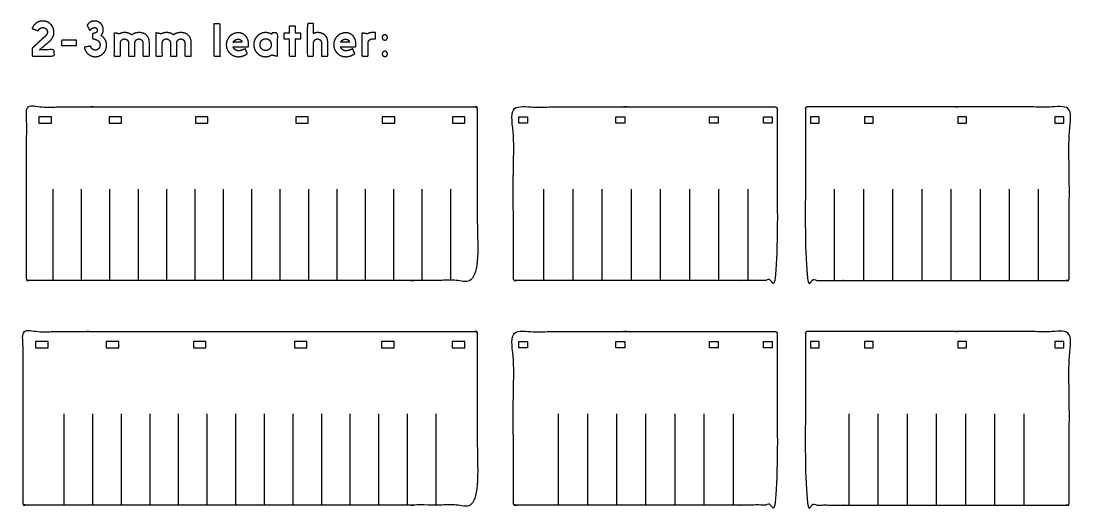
# Model space of a CAD drawing. Header units: millimetres. Extents: x 13 to 2477, y 20 to 1156.
# Drawn here: x 1878 to 2477, y 20 to 299 of the extents above; entities that cross this region are included whole.
import ezdxf

# ---------------------------------------------------------------- set-up
doc = ezdxf.new("R2010")
doc.units = ezdxf.units.MM
doc.header["$MEASUREMENT"] = 0
doc.layers.add('Work layer', color=254, linetype='Continuous', true_color=0xdddddd)

msp = doc.modelspace()

# ---------------------------------------------------------------- linework, layer by layer
at = {"layer": 'Work layer'}
for points in [[(1887.97, 240.88), (1895.05, 240.88), (1895.05, 244.48), (1887.97, 244.48)], [(1927.98, 240.88), (1935.06, 240.88), (1935.06, 244.48), (1927.98, 244.48)], [(1977.24, 240.88), (1984.32, 240.88), (1984.32, 244.48), (1977.24, 244.48)], [(2034.43, 240.88), (2041.52, 240.88), (2041.52, 244.48), (2034.43, 244.48)], [(2083.69, 240.88), (2090.78, 240.88), (2090.78, 244.48), (2083.69, 244.48)], [(2123.71, 240.88), (2130.79, 240.88), (2130.79, 244.48), (2123.71, 244.48)], [(1886.02, 112.67), (1893.16, 112.67), (1893.16, 116.27), (1886.02, 116.27)], [(1926.35, 112.67), (1933.49, 112.67), (1933.49, 116.27), (1926.35, 116.27)], [(1975.99, 112.67), (1983.13, 112.67), (1983.13, 116.27), (1975.99, 116.27)], [(2033.63, 112.67), (2040.77, 112.67), (2040.77, 116.27), (2033.63, 116.27)], [(2083.27, 112.67), (2090.41, 112.67), (2090.41, 116.27), (2083.27, 116.27)], [(2123.6, 112.67), (2130.74, 112.67), (2130.74, 116.27), (2123.6, 116.27)]]:
    msp.add_lwpolyline(points, close=True, dxfattribs=at)
for points, knots in [([(1884.05, 283.71), (1884.16, 283.82), (1884.74, 284.36), (1885.32, 284.91), (1886.13, 285.64), (1886.94, 286.37), (1887.87, 287.22), (1888.8, 288.08), (1889.62, 288.82), (1890.44, 289.57), (1891.05, 290.11), (1891.66, 290.66), (1891.82, 290.82), (1892.24, 291.22), (1892.51, 291.78), (1892.77, 292.34), (1892.77, 292.87), (1892.77, 293.99), (1892.02, 294.75), (1891.26, 295.5), (1890.15, 295.5), (1889.27, 295.5), (1888.6, 294.99), (1887.92, 294.47), (1887.63, 293.68), (1885.84, 294.3), (1884.05, 294.92), (1884.37, 295.87), (1884.97, 296.67), (1885.56, 297.47), (1886.36, 298.04), (1887.15, 298.6), (1888.12, 298.93), (1889.09, 299.25), (1890.15, 299.25), (1891.47, 299.25), (1892.63, 298.75), (1893.8, 298.24), (1894.66, 297.36), (1895.53, 296.49), (1896.02, 295.31), (1896.52, 294.14), (1896.52, 292.81), (1896.52, 291.37), (1895.99, 290.26), (1895.46, 289.14), (1894.46, 288.13), (1894.3, 287.97), (1893.96, 287.67), (1893.63, 287.38), (1893.18, 286.99), (1892.73, 286.61), (1892.22, 286.16), (1891.7, 285.7), (1891.17, 285.28), (1889.92, 284.24), (1888.47, 283.01), (1888.41, 282.96), (1888.41, 282.93), (1888.41, 282.88), (1888.49, 282.88), (1892.57, 282.88), (1896.65, 282.88), (1896.65, 281), (1896.65, 279.13), (1890.34, 279.13), (1884.03, 279.13), (1884.04, 281.42), (1884.05, 283.71)], [0, 0, 0, 1, 1, 2, 2, 3, 3, 4, 4, 5, 5, 6, 6, 7, 7, 8, 8, 9, 9, 10, 10, 11, 11, 12, 12, 13, 13, 14, 14, 15, 15, 16, 16, 17, 17, 18, 18, 19, 19, 20, 20, 21, 21, 22, 22, 23, 23, 24, 24, 25, 25, 26, 26, 27, 27, 28, 28, 29, 29, 30, 30, 31, 31, 32, 32, 33, 33, 34, 34, 34]), ([(1915.42, 296.81), (1916.09, 297.92), (1917.2, 298.59), (1918.31, 299.25), (1919.69, 299.25), (1920.7, 299.25), (1921.6, 298.87), (1922.51, 298.48), (1923.19, 297.8), (1923.87, 297.13), (1924.26, 296.22), (1924.65, 295.32), (1924.65, 294.28), (1924.65, 293.38), (1924.34, 292.58), (1924.04, 291.78), (1923.51, 291.14), (1923.4, 291.04), (1923.4, 291.01), (1923.4, 290.93), (1923.51, 290.9), (1924.86, 290.02), (1925.69, 288.59), (1926.52, 287.15), (1926.52, 285.4), (1926.52, 284.04), (1926.01, 282.86), (1925.5, 281.67), (1924.63, 280.79), (1923.77, 279.92), (1922.59, 279.4), (1921.42, 278.88), (1920.07, 278.88), (1918.45, 278.88), (1917.13, 279.63), (1915.8, 280.37), (1914.9, 281.58), (1914.5, 282.13), (1914.2, 282.86), (1913.9, 283.58), (1913.9, 284.38), (1915.66, 284.62), (1917.42, 284.85), (1917.63, 283.9), (1918.36, 283.27), (1919.09, 282.63), (1920.1, 282.63), (1920.65, 282.63), (1921.14, 282.87), (1921.63, 283.11), (1921.99, 283.51), (1922.35, 283.91), (1922.56, 284.45), (1922.77, 285), (1922.77, 285.61), (1922.77, 286.78), (1922.04, 287.6), (1921.3, 288.43), (1920.29, 288.72), (1919.4, 288.96), (1918.52, 289.2), (1918.52, 290.6), (1918.52, 291.99), (1919.32, 292.22), (1920.12, 292.45), (1920.62, 292.58), (1920.88, 292.92), (1921.15, 293.27), (1921.15, 294.04), (1921.15, 294.65), (1920.74, 295.08), (1920.33, 295.5), (1919.72, 295.5), (1919.16, 295.5), (1918.66, 295.25), (1918.15, 294.99), (1917.76, 294.68), (1917.28, 294.32), (1916.88, 293.88), (1916.15, 295.34), (1915.42, 296.81)], [0, 0, 0, 1, 1, 2, 2, 3, 3, 4, 4, 5, 5, 6, 6, 7, 7, 8, 8, 9, 9, 10, 10, 11, 11, 12, 12, 13, 13, 14, 14, 15, 15, 16, 16, 17, 17, 18, 18, 19, 19, 20, 20, 21, 21, 22, 22, 23, 23, 24, 24, 25, 25, 26, 26, 27, 27, 28, 28, 29, 29, 30, 30, 31, 31, 32, 32, 33, 33, 34, 34, 35, 35, 36, 36, 37, 37, 38, 38, 39, 39, 40, 40, 40]), ([(1987.65, 297.68), (1989.46, 297.68), (1991.27, 297.68), (1991.27, 288.41), (1991.27, 279.13), (1989.46, 279.13), (1987.65, 279.13), (1987.65, 288.41), (1987.65, 297.68)], [0, 0, 0, 1, 1, 2, 2, 3, 3, 4, 4, 4]), ([(2030.65, 296.25), (2032.46, 296.25), (2034.27, 296.25), (2034.27, 294.32), (2034.27, 292.38), (2035.8, 292.38), (2037.32, 292.38), (2037.32, 290.75), (2037.32, 289.13), (2035.8, 289.13), (2034.27, 289.13), (2034.27, 284.12), (2034.27, 279.11), (2032.46, 279.11), (2030.65, 279.11), (2030.65, 284.12), (2030.65, 289.13), (2029.08, 289.13), (2027.52, 289.13), (2027.52, 290.75), (2027.52, 292.38), (2029.08, 292.38), (2030.65, 292.38), (2030.65, 294.32), (2030.65, 296.25)], [0, 0, 0, 1, 1, 2, 2, 3, 3, 4, 4, 5, 5, 6, 6, 7, 7, 8, 8, 9, 9, 10, 10, 11, 11, 12, 12, 12]), ([(2044.52, 292.15), (2045.05, 292.36), (2045.61, 292.5), (2046.18, 292.63), (2046.78, 292.63), (2049.57, 292.63), (2051.11, 291.1), (2052.65, 289.57), (2052.65, 286.75), (2052.65, 282.95), (2052.65, 279.15), (2050.83, 279.15), (2049.02, 279.15), (2049.02, 282.92), (2049.02, 286.7), (2049.02, 287.65), (2048.36, 288.33), (2047.7, 289), (2046.77, 289), (2045.84, 289), (2045.18, 288.33), (2044.52, 287.65), (2044.52, 286.7), (2044.52, 282.92), (2044.52, 279.15), (2042.71, 279.15), (2040.9, 279.15), (2040.9, 288.44), (2040.9, 297.74), (2042.71, 297.74), (2044.52, 297.74), (2044.52, 294.95), (2044.52, 292.15)], [0, 0, 0, 1, 1, 2, 2, 3, 3, 4, 4, 5, 5, 6, 6, 7, 7, 8, 8, 9, 9, 10, 10, 11, 11, 12, 12, 13, 13, 14, 14, 15, 15, 16, 16, 16]), ([(1909.28, 288.25), (1909.28, 286.75), (1909.28, 285.25), (1905.08, 285.25), (1900.88, 285.25), (1900.88, 286.75), (1900.88, 288.25), (1905.08, 288.25), (1909.28, 288.25)], [0, 0, 0, 1, 1, 2, 2, 3, 3, 4, 4, 4]), ([(1930.77, 292.42), (1932.4, 292.16), (1934.02, 291.91), (1934.61, 292.31), (1935.31, 292.47), (1936.02, 292.63), (1936.71, 292.63), (1938.01, 292.63), (1939.04, 292.29), (1940.06, 291.94), (1940.83, 291.3), (1942.41, 292.63), (1944.96, 292.63), (1947.78, 292.63), (1949.34, 291.1), (1950.9, 289.57), (1950.9, 286.75), (1950.9, 282.95), (1950.9, 279.15), (1949.08, 279.15), (1947.27, 279.15), (1947.27, 282.92), (1947.27, 286.7), (1947.27, 287.65), (1946.59, 288.33), (1945.92, 289), (1944.96, 289), (1944.03, 289), (1943.36, 288.4), (1942.7, 287.79), (1942.65, 286.86), (1942.65, 283), (1942.65, 279.15), (1940.83, 279.15), (1939.02, 279.15), (1939.02, 282.92), (1939.02, 286.7), (1939.02, 287.65), (1938.34, 288.33), (1937.67, 289), (1936.71, 289), (1935.78, 289), (1935.11, 288.4), (1934.45, 287.79), (1934.4, 286.86), (1934.4, 283), (1934.4, 279.15), (1932.58, 279.15), (1930.77, 279.15), (1930.77, 285.78), (1930.77, 292.42)], [0, 0, 0, 1, 1, 2, 2, 3, 3, 4, 4, 5, 5, 6, 6, 7, 7, 8, 8, 9, 9, 10, 10, 11, 11, 12, 12, 13, 13, 14, 14, 15, 15, 16, 16, 17, 17, 18, 18, 19, 19, 20, 20, 21, 21, 22, 22, 23, 23, 24, 24, 25, 25, 25]), ([(1954.65, 292.42), (1956.27, 292.16), (1957.9, 291.91), (1958.48, 292.31), (1959.19, 292.47), (1959.89, 292.63), (1960.58, 292.63), (1961.89, 292.63), (1962.91, 292.29), (1963.94, 291.94), (1964.71, 291.3), (1966.28, 292.63), (1968.84, 292.63), (1971.66, 292.63), (1973.21, 291.1), (1974.77, 289.57), (1974.77, 286.75), (1974.77, 282.95), (1974.77, 279.15), (1972.96, 279.15), (1971.15, 279.15), (1971.15, 282.92), (1971.15, 286.7), (1971.15, 287.65), (1970.47, 288.33), (1969.79, 289), (1968.83, 289), (1967.91, 289), (1967.24, 288.4), (1966.57, 287.79), (1966.52, 286.86), (1966.52, 283), (1966.52, 279.15), (1964.71, 279.15), (1962.9, 279.15), (1962.9, 282.92), (1962.9, 286.7), (1962.9, 287.65), (1962.22, 288.33), (1961.54, 289), (1960.58, 289), (1959.66, 289), (1958.99, 288.4), (1958.32, 287.79), (1958.27, 286.86), (1958.27, 283), (1958.27, 279.15), (1956.46, 279.15), (1954.65, 279.15), (1954.65, 285.78), (1954.65, 292.42)], [0, 0, 0, 1, 1, 2, 2, 3, 3, 4, 4, 5, 5, 6, 6, 7, 7, 8, 8, 9, 9, 10, 10, 11, 11, 12, 12, 13, 13, 14, 14, 15, 15, 16, 16, 17, 17, 18, 18, 19, 19, 20, 20, 21, 21, 22, 22, 23, 23, 24, 24, 25, 25, 25]), ([(2001.63, 282.25), (2002.87, 282.25), (2003.79, 282.62), (2004.7, 283), (2005.39, 283.34), (2005.48, 283.38), (2005.58, 283.42), (2006.17, 282.09), (2006.77, 280.77), (2006.29, 280.29), (2005.66, 279.93), (2005.02, 279.57), (2004.34, 279.34), (2003.67, 279.12), (2002.97, 279), (2002.26, 278.88), (2001.63, 278.88), (2000.2, 278.88), (1998.95, 279.41), (1997.71, 279.94), (1996.77, 280.88), (1995.82, 281.82), (1995.29, 283.06), (1994.76, 284.3), (1994.76, 285.73), (1994.76, 287.13), (1995.29, 288.38), (1995.82, 289.62), (1996.75, 290.53), (1997.68, 291.45), (1998.92, 291.98), (2000.17, 292.5), (2001.57, 292.5), (2003.11, 292.5), (2004.23, 291.91), (2005.34, 291.32), (2006.05, 290.39), (2006.77, 289.47), (2007.11, 288.35), (2007.46, 287.22), (2007.46, 286.14), (2007.46, 285.3), (2007.24, 284.5), (2003.01, 284.5), (1998.77, 284.5), (1998.69, 284.5), (1998.69, 284.36), (1999.06, 283.52), (1999.84, 282.89), (2000.62, 282.25), (2001.63, 282.25)], [0, 0, 0, 1, 1, 2, 2, 3, 3, 4, 4, 5, 5, 6, 6, 7, 7, 8, 8, 9, 9, 10, 10, 11, 11, 12, 12, 13, 13, 14, 14, 15, 15, 16, 16, 17, 17, 18, 18, 19, 19, 20, 20, 21, 21, 22, 22, 23, 23, 24, 24, 25, 25, 25]), ([(2001.55, 288.88), (2000.62, 288.88), (1999.89, 288.44), (1999.16, 288), (1998.77, 287.28), (1998.77, 287.26), (1998.75, 287.25), (1998.74, 287.23), (1998.74, 287.21), (1998.74, 287.13), (1998.84, 287.13), (2001.2, 287.13), (2003.56, 287.13), (2003.67, 287.13), (2003.67, 287.18), (2003.67, 287.83), (2003.07, 288.35), (2002.48, 288.88), (2001.55, 288.88)], [0, 0, 0, 1, 1, 2, 2, 3, 3, 4, 4, 5, 5, 6, 6, 7, 7, 8, 8, 9, 9, 9]), ([(2010.4, 285.75), (2010.4, 287.17), (2010.94, 288.42), (2011.47, 289.67), (2012.39, 290.61), (2013.31, 291.54), (2014.55, 292.08), (2015.78, 292.63), (2017.17, 292.63), (2018.14, 292.63), (2019.04, 292.37), (2019.93, 292.11), (2020.69, 291.64), (2020.7, 292.04), (2020.72, 292.43), (2022.37, 292.43), (2024.02, 292.43), (2024.02, 285.78), (2024.02, 279.13), (2022.37, 279.53), (2020.73, 279.92), (2019.15, 278.88), (2017.2, 278.88), (2015.8, 278.88), (2014.56, 279.43), (2013.32, 279.97), (2012.4, 280.9), (2011.48, 281.84), (2010.94, 283.09), (2010.4, 284.34), (2010.4, 285.75)], [0, 0, 0, 1, 1, 2, 2, 3, 3, 4, 4, 5, 5, 6, 6, 7, 7, 8, 8, 9, 9, 10, 10, 11, 11, 12, 12, 13, 13, 14, 14, 15, 15, 15]), ([(2014.02, 285.75), (2014.02, 285.05), (2014.27, 284.42), (2014.51, 283.8), (2014.94, 283.35), (2015.37, 282.9), (2015.95, 282.64), (2016.54, 282.38), (2017.21, 282.38), (2017.88, 282.38), (2018.47, 282.64), (2019.05, 282.9), (2019.48, 283.35), (2019.91, 283.8), (2020.15, 284.42), (2020.4, 285.05), (2020.4, 285.75), (2020.4, 286.46), (2020.15, 287.09), (2019.91, 287.71), (2019.48, 288.16), (2019.05, 288.61), (2018.47, 288.87), (2017.88, 289.13), (2017.21, 289.13), (2016.54, 289.13), (2015.95, 288.87), (2015.37, 288.61), (2014.94, 288.16), (2014.51, 287.71), (2014.27, 287.09), (2014.02, 286.46), (2014.02, 285.75)], [0, 0, 0, 1, 1, 2, 2, 3, 3, 4, 4, 5, 5, 6, 6, 7, 7, 8, 8, 9, 9, 10, 10, 11, 11, 12, 12, 13, 13, 14, 14, 15, 15, 16, 16, 16]), ([(2062.88, 282.25), (2064.12, 282.25), (2065.04, 282.62), (2065.95, 283), (2066.64, 283.34), (2066.73, 283.38), (2066.83, 283.42), (2067.42, 282.09), (2068.02, 280.77), (2067.54, 280.29), (2066.91, 279.93), (2066.27, 279.57), (2065.59, 279.34), (2064.92, 279.12), (2064.22, 279), (2063.51, 278.88), (2062.88, 278.88), (2061.45, 278.88), (2060.2, 279.41), (2058.96, 279.94), (2058.02, 280.88), (2057.07, 281.82), (2056.54, 283.06), (2056.01, 284.3), (2056.01, 285.73), (2056.01, 287.13), (2056.54, 288.38), (2057.07, 289.62), (2058, 290.53), (2058.93, 291.45), (2060.17, 291.98), (2061.42, 292.5), (2062.82, 292.5), (2064.36, 292.5), (2065.48, 291.91), (2066.59, 291.32), (2067.3, 290.39), (2068.02, 289.47), (2068.36, 288.35), (2068.71, 287.22), (2068.71, 286.14), (2068.71, 285.3), (2068.49, 284.5), (2064.26, 284.5), (2060.02, 284.5), (2059.94, 284.5), (2059.94, 284.36), (2060.31, 283.52), (2061.09, 282.89), (2061.87, 282.25), (2062.88, 282.25)], [0, 0, 0, 1, 1, 2, 2, 3, 3, 4, 4, 5, 5, 6, 6, 7, 7, 8, 8, 9, 9, 10, 10, 11, 11, 12, 12, 13, 13, 14, 14, 15, 15, 16, 16, 17, 17, 18, 18, 19, 19, 20, 20, 21, 21, 22, 22, 23, 23, 24, 24, 25, 25, 25]), ([(2062.8, 288.88), (2061.87, 288.88), (2061.14, 288.44), (2060.41, 288), (2060.02, 287.28), (2060.02, 287.26), (2060, 287.25), (2059.99, 287.23), (2059.99, 287.21), (2059.99, 287.13), (2060.09, 287.13), (2062.45, 287.13), (2064.81, 287.13), (2064.92, 287.13), (2064.92, 287.18), (2064.92, 287.83), (2064.32, 288.35), (2063.73, 288.88), (2062.8, 288.88)], [0, 0, 0, 1, 1, 2, 2, 3, 3, 4, 4, 5, 5, 6, 6, 7, 7, 8, 8, 9, 9, 9]), ([(2072.02, 292.42), (2073.65, 292.16), (2075.27, 291.91), (2075.86, 292.31), (2076.56, 292.47), (2077.26, 292.63), (2077.95, 292.63), (2078.89, 292.63), (2079.83, 292.63), (2079.83, 290.81), (2079.83, 289), (2078.89, 289), (2077.95, 289), (2077.03, 289), (2076.36, 288.4), (2075.7, 287.81), (2075.65, 286.88), (2075.65, 283.02), (2075.65, 279.17), (2073.83, 279.17), (2072.02, 279.17), (2072.02, 285.79), (2072.02, 292.42)], [0, 0, 0, 1, 1, 2, 2, 3, 3, 4, 4, 5, 5, 6, 6, 7, 7, 8, 8, 9, 9, 10, 10, 11, 11, 11]), ([(2083.65, 289.82), (2083.65, 290.51), (2084.08, 290.94), (2084.52, 291.38), (2085.21, 291.38), (2085.8, 291.38), (2086.22, 290.94), (2086.65, 290.51), (2086.65, 289.82), (2086.65, 289.23), (2086.22, 288.8), (2085.8, 288.38), (2085.21, 288.38), (2084.52, 288.38), (2084.08, 288.8), (2083.65, 289.23), (2083.65, 289.82)], [0, 0, 0, 1, 1, 2, 2, 3, 3, 4, 4, 5, 5, 6, 6, 7, 7, 8, 8, 8]), ([(2083.65, 280.44), (2083.65, 281.03), (2084.08, 281.52), (2084.52, 282), (2085.21, 282), (2085.8, 282), (2086.22, 281.52), (2086.65, 281.03), (2086.65, 280.44), (2086.65, 279.85), (2086.22, 279.43), (2085.8, 279), (2085.21, 279), (2084.52, 279), (2084.08, 279.43), (2083.65, 279.85), (2083.65, 280.44)], [0, 0, 0, 1, 1, 2, 2, 3, 3, 4, 4, 5, 5, 6, 6, 7, 7, 8, 8, 8]), ([(2161.56, 240.88), (2164.06, 240.88), (2166.56, 240.88), (2166.56, 242.68), (2166.56, 244.48), (2164.06, 244.48), (2161.56, 244.48), (2161.56, 242.68), (2161.56, 240.88)], [0, 0, 0, 7, 7, 11, 11, 18, 18, 22, 22, 22]), ([(2216.93, 240.88), (2219.43, 240.88), (2221.93, 240.88), (2221.93, 242.68), (2221.93, 244.48), (2219.43, 244.48), (2216.93, 244.48), (2216.93, 242.68), (2216.93, 240.88)], [0, 0, 0, 7, 7, 11, 11, 18, 18, 22, 22, 22]), ([(2270.22, 240.88), (2272.72, 240.88), (2275.22, 240.88), (2275.22, 242.68), (2275.22, 244.48), (2272.72, 244.48), (2270.22, 244.48), (2270.22, 242.68), (2270.22, 240.88)], [0, 0, 0, 7, 7, 11, 11, 18, 18, 22, 22, 22]), ([(2301.01, 240.88), (2303.51, 240.88), (2306.01, 240.88), (2306.01, 242.68), (2306.01, 244.48), (2303.51, 244.48), (2301.01, 244.48), (2301.01, 242.68), (2301.01, 240.88)], [0, 0, 0, 7, 7, 11, 11, 18, 18, 22, 22, 22]), ([(2332.8, 240.88), (2330.3, 240.88), (2327.8, 240.88), (2327.8, 242.68), (2327.8, 244.48), (2330.3, 244.48), (2332.8, 244.48), (2332.8, 242.68), (2332.8, 240.88)], [0, 0, 0, 7, 7, 11, 11, 18, 18, 22, 22, 22]), ([(2363.59, 240.88), (2361.09, 240.88), (2358.59, 240.88), (2358.59, 242.68), (2358.59, 244.48), (2361.09, 244.48), (2363.59, 244.48), (2363.59, 242.68), (2363.59, 240.88)], [0, 0, 0, 7, 7, 11, 11, 18, 18, 22, 22, 22]), ([(2416.88, 240.88), (2414.38, 240.88), (2411.88, 240.88), (2411.88, 242.68), (2411.88, 244.48), (2414.38, 244.48), (2416.88, 244.48), (2416.88, 242.68), (2416.88, 240.88)], [0, 0, 0, 7, 7, 11, 11, 18, 18, 22, 22, 22]), ([(2472.25, 240.88), (2469.75, 240.88), (2467.25, 240.88), (2467.25, 242.68), (2467.25, 244.48), (2469.75, 244.48), (2472.25, 244.48), (2472.25, 242.68), (2472.25, 240.88)], [0, 0, 0, 7, 7, 11, 11, 18, 18, 22, 22, 22]), ([(2161.56, 112.67), (2164.06, 112.67), (2166.56, 112.67), (2166.56, 114.47), (2166.56, 116.27), (2164.06, 116.27), (2161.56, 116.27), (2161.56, 114.47), (2161.56, 112.67)], [0, 0, 0, 7, 7, 11, 11, 18, 18, 22, 22, 22]), ([(2216.93, 112.67), (2219.43, 112.67), (2221.93, 112.67), (2221.93, 114.47), (2221.93, 116.27), (2219.43, 116.27), (2216.93, 116.27), (2216.93, 114.47), (2216.93, 112.67)], [0, 0, 0, 7, 7, 11, 11, 18, 18, 22, 22, 22]), ([(2270.22, 112.67), (2272.72, 112.67), (2275.22, 112.67), (2275.22, 114.47), (2275.22, 116.27), (2272.72, 116.27), (2270.22, 116.27), (2270.22, 114.47), (2270.22, 112.67)], [0, 0, 0, 7, 7, 11, 11, 18, 18, 22, 22, 22]), ([(2301.01, 112.67), (2303.51, 112.67), (2306.01, 112.67), (2306.01, 114.47), (2306.01, 116.27), (2303.51, 116.27), (2301.01, 116.27), (2301.01, 114.47), (2301.01, 112.67)], [0, 0, 0, 7, 7, 11, 11, 18, 18, 22, 22, 22]), ([(2332.8, 112.67), (2330.3, 112.67), (2327.8, 112.67), (2327.8, 114.47), (2327.8, 116.27), (2330.3, 116.27), (2332.8, 116.27), (2332.8, 114.47), (2332.8, 112.67)], [0, 0, 0, 7, 7, 11, 11, 18, 18, 22, 22, 22]), ([(2363.59, 112.67), (2361.09, 112.67), (2358.59, 112.67), (2358.59, 114.47), (2358.59, 116.27), (2361.09, 116.27), (2363.59, 116.27), (2363.59, 114.47), (2363.59, 112.67)], [0, 0, 0, 7, 7, 11, 11, 18, 18, 22, 22, 22]), ([(2416.88, 112.67), (2414.38, 112.67), (2411.88, 112.67), (2411.88, 114.47), (2411.88, 116.27), (2414.38, 116.27), (2416.88, 116.27), (2416.88, 114.47), (2416.88, 112.67)], [0, 0, 0, 7, 7, 11, 11, 18, 18, 22, 22, 22]), ([(2472.25, 112.67), (2469.75, 112.67), (2467.25, 112.67), (2467.25, 114.47), (2467.25, 116.27), (2469.75, 116.27), (2472.25, 116.27), (2472.25, 114.47), (2472.25, 112.67)], [0, 0, 0, 7, 7, 11, 11, 18, 18, 22, 22, 22])]:
    msp.add_open_spline(points, degree=2, knots=knots, dxfattribs=at)
for points in [[(1880.91, 152.18), (1880.91, 151.18), (1881.93, 151.18), (2009.38, 151.18), (2136.83, 151.18), (2137.84, 151.18), (2137.84, 152.18), (2137.84, 226.68), (2137.84, 249.18), (2137.84, 250.18), (2136.83, 250.18), (2009.38, 250.18), (1881.93, 250.18), (1880.91, 250.18), (1880.91, 249.18), (1880.91, 226.68), (1880.91, 152.18)], [(2158.44, 152.18), (2158.44, 151.18), (2159.44, 151.18), (2285.4, 151.18), (2307.84, 151.18), (2308.84, 151.18), (2308.84, 152.18), (2308.84, 226.68), (2308.84, 249.18), (2308.84, 250.18), (2307.84, 250.18), (2285.4, 250.18), (2159.44, 250.18), (2158.44, 250.18), (2158.44, 249.18), (2158.44, 226.68), (2158.44, 152.18)], [(2475.37, 152.18), (2475.37, 151.18), (2474.37, 151.18), (2348.4, 151.18), (2325.97, 151.18), (2324.97, 151.18), (2324.97, 152.18), (2324.97, 226.68), (2324.97, 249.18), (2324.97, 250.18), (2325.97, 250.18), (2348.4, 250.18), (2474.37, 250.18), (2475.37, 250.18), (2475.37, 249.18), (2475.37, 226.68), (2475.37, 152.18)], [(1878.91, 23.97), (1878.91, 22.97), (1879.93, 22.97), (2008.38, 22.97), (2136.82, 22.97), (2137.84, 22.97), (2137.84, 23.97), (2137.84, 98.47), (2137.84, 120.97), (2137.84, 121.97), (2136.82, 121.97), (2008.38, 121.97), (1879.93, 121.97), (1878.91, 121.97), (1878.91, 120.97), (1878.91, 98.47), (1878.91, 23.97)], [(2158.44, 23.97), (2158.44, 22.97), (2159.44, 22.97), (2285.4, 22.97), (2307.84, 22.97), (2308.84, 22.97), (2308.84, 23.97), (2308.84, 98.47), (2308.84, 120.97), (2308.84, 121.97), (2307.84, 121.97), (2285.4, 121.97), (2159.44, 121.97), (2158.44, 121.97), (2158.44, 120.97), (2158.44, 98.47), (2158.44, 23.97)], [(2475.37, 23.97), (2475.37, 22.97), (2474.37, 22.97), (2348.4, 22.97), (2325.97, 22.97), (2324.97, 22.97), (2324.97, 23.97), (2324.97, 98.47), (2324.97, 120.97), (2324.97, 121.97), (2325.97, 121.97), (2348.4, 121.97), (2474.37, 121.97), (2475.37, 121.97), (2475.37, 120.97), (2475.37, 98.47), (2475.37, 23.97)]]:
    msp.add_rational_spline(points, [1, 0.707106781187, 1, 1, 1, 0.707106781187, 1, 1, 1, 0.707106781187, 1, 1, 1, 0.707106781187, 1, 1, 1], degree=2, knots=[0, 0, 0, 1.570796, 1.570796, 249.497664, 249.497664, 251.068461, 251.068461, 296.068461, 296.068461, 297.639257, 297.639257, 545.566125, 545.566125, 547.136921, 547.136921, 592.136921, 592.136921, 592.136921], dxfattribs=at)
for points in [[(1896.06, 151.18), (1896.06, 177.18), (1896.06, 203.18)], [(1912.24, 151.18), (1912.24, 177.18), (1912.24, 203.18)], [(1928.43, 151.18), (1928.43, 177.18), (1928.43, 203.18)], [(1944.62, 151.18), (1944.62, 177.18), (1944.62, 203.18)], [(1960.81, 151.18), (1960.81, 177.18), (1960.81, 203.18)], [(1977, 151.18), (1977, 177.18), (1977, 203.18)], [(1993.19, 151.18), (1993.19, 177.18), (1993.19, 203.18)], [(2009.38, 151.18), (2009.38, 177.18), (2009.38, 203.18)], [(2025.57, 151.18), (2025.57, 177.18), (2025.57, 203.18)], [(2041.76, 151.18), (2041.76, 177.18), (2041.76, 203.18)], [(2057.95, 151.18), (2057.95, 177.18), (2057.95, 203.18)], [(2074.13, 151.18), (2074.13, 177.18), (2074.13, 203.18)], [(2090.32, 151.18), (2090.32, 177.18), (2090.32, 203.18)], [(2106.51, 151.18), (2106.51, 177.18), (2106.51, 203.18)], [(2122.7, 151.18), (2122.7, 177.18), (2122.7, 203.18)], [(2175.88, 151.18), (2175.88, 177.18), (2175.88, 203.18)], [(2192.5, 151.18), (2192.5, 177.18), (2192.5, 203.18)], [(2209.12, 151.18), (2209.12, 177.18), (2209.12, 203.18)], [(2225.74, 151.18), (2225.74, 177.18), (2225.74, 203.18)], [(2242.36, 151.18), (2242.36, 177.18), (2242.36, 203.18)], [(2258.98, 151.18), (2258.98, 177.18), (2258.98, 203.18)], [(2275.6, 151.18), (2275.6, 177.18), (2275.6, 203.18)], [(2292.22, 151.18), (2292.22, 177.18), (2292.22, 203.18)], [(2341.59, 151.18), (2341.59, 177.18), (2341.59, 203.18)], [(2358.21, 151.18), (2358.21, 177.18), (2358.21, 203.18)], [(2374.83, 151.18), (2374.83, 177.18), (2374.83, 203.18)], [(2391.45, 151.18), (2391.45, 177.18), (2391.45, 203.18)], [(2408.07, 151.18), (2408.07, 177.18), (2408.07, 203.18)], [(2424.69, 151.18), (2424.69, 177.18), (2424.69, 203.18)], [(2441.31, 151.18), (2441.31, 177.18), (2441.31, 203.18)], [(2457.93, 151.18), (2457.93, 177.18), (2457.93, 203.18)], [(1902.33, 22.97), (1902.33, 48.97), (1902.33, 74.97)], [(1918.65, 22.97), (1918.65, 48.97), (1918.65, 74.97)], [(1934.96, 22.97), (1934.96, 48.97), (1934.96, 74.97)], [(1951.28, 22.97), (1951.28, 48.97), (1951.28, 74.97)], [(1967.59, 22.97), (1967.59, 48.97), (1967.59, 74.97)], [(1983.91, 22.97), (1983.91, 48.97), (1983.91, 74.97)], [(2000.22, 22.97), (2000.22, 48.97), (2000.22, 74.97)], [(2016.54, 22.97), (2016.54, 48.97), (2016.54, 74.97)], [(2032.85, 22.97), (2032.85, 48.97), (2032.85, 74.97)], [(2049.17, 22.97), (2049.17, 48.97), (2049.17, 74.97)], [(2065.48, 22.97), (2065.48, 48.97), (2065.48, 74.97)], [(2081.8, 22.97), (2081.8, 48.97), (2081.8, 74.97)], [(2098.11, 22.97), (2098.11, 48.97), (2098.11, 74.97)], [(2114.43, 22.97), (2114.43, 48.97), (2114.43, 74.97)], [(2184.19, 22.97), (2184.19, 48.97), (2184.19, 74.97)], [(2200.81, 22.97), (2200.81, 48.97), (2200.81, 74.97)], [(2217.43, 22.97), (2217.43, 48.97), (2217.43, 74.97)], [(2234.05, 22.97), (2234.05, 48.97), (2234.05, 74.97)], [(2250.67, 22.97), (2250.67, 48.97), (2250.67, 74.97)], [(2267.29, 22.97), (2267.29, 48.97), (2267.29, 74.97)], [(2283.91, 22.97), (2283.91, 48.97), (2283.91, 74.97)], [(2349.9, 22.97), (2349.9, 48.97), (2349.9, 74.97)], [(2366.52, 22.97), (2366.52, 48.97), (2366.52, 74.97)], [(2383.14, 22.97), (2383.14, 48.97), (2383.14, 74.97)], [(2399.76, 22.97), (2399.76, 48.97), (2399.76, 74.97)], [(2416.38, 22.97), (2416.38, 48.97), (2416.38, 74.97)], [(2433, 22.97), (2433, 48.97), (2433, 74.97)], [(2449.62, 22.97), (2449.62, 48.97), (2449.62, 74.97)]]:
    msp.add_open_spline(points, degree=2, dxfattribs=at)

doc.saveas('drawing.dxf')
